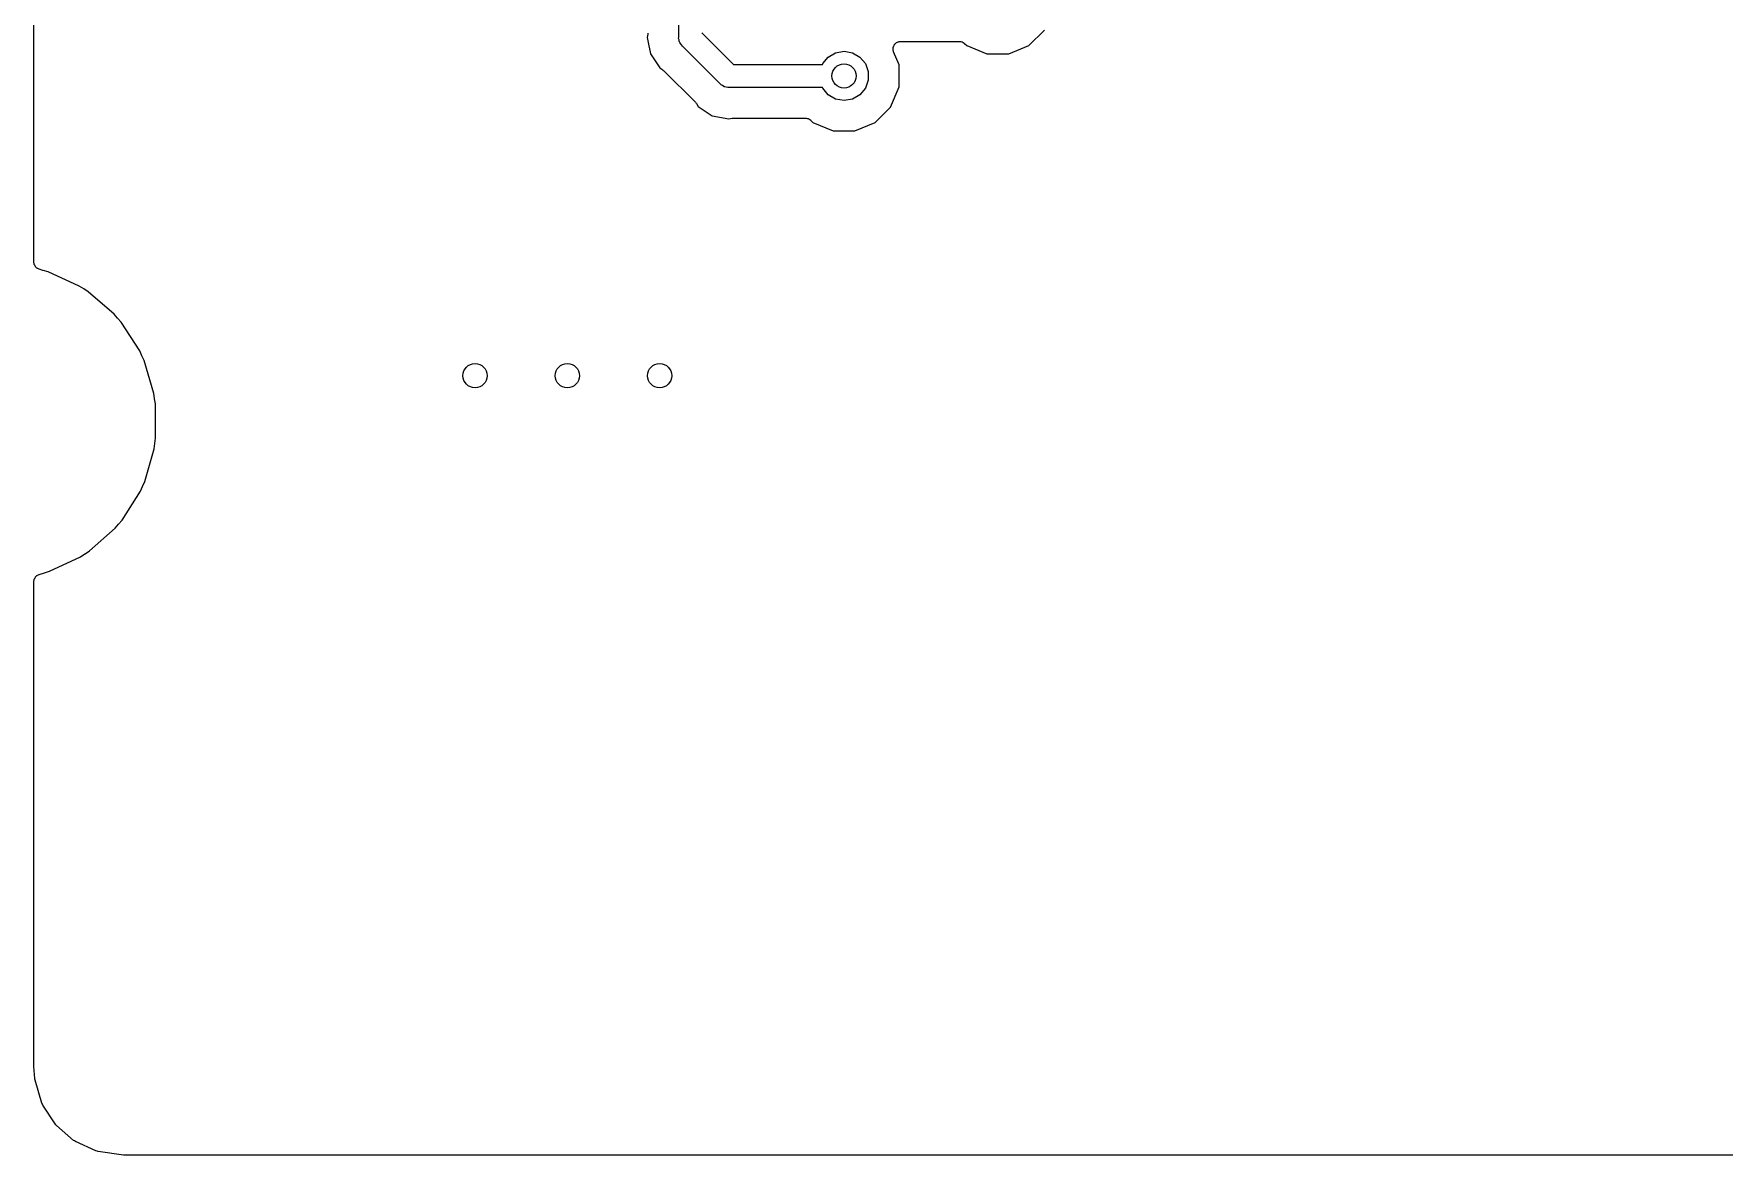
# Model space of a CAD drawing. Extents: x 40 to 164, y -163 to -60.
# Drawn here: x 39.95 to 67.88, y -163.25 to -144.72 of the extents above; entities that cross this region are included whole.
import ezdxf

# ---------------------------------------------------------------- set-up
doc = ezdxf.new("R2010")
doc.units = 0
doc.header["$MEASUREMENT"] = 0
doc.layers.add('BLACK', color=7, linetype='CONTINUOUS')

msp = doc.modelspace()

# ---------------------------------------------------------------- linework, layer by layer
at = {"layer": 'BLACK', "linetype": 'CONTINUOUS'}
for p, q in [((50.6095, -144.772), (50.6095, -139.725)), ((39.953, -148.487), (39.953, -140.36)), ((56.3943, -144.915), (56.6498, -144.659)), ((50.0991, -144.723), (50.0878, -144.78)), ((50.0878, -144.78), (50.0991, -144.837)), ((50.0993, -144.711), (50.0991, -144.723)), ((50.0991, -144.837), (50.0991, -144.837)), ((50.0991, -144.837), (50.142, -145.053)), ((50.6073, -144.797), (50.6095, -144.772)), ((50.6138, -144.821), (50.6073, -144.797)), ((50.6182, -144.846), (50.6138, -144.821)), ((50.6225, -144.854), (50.6182, -144.846)), ((50.6247, -144.862), (50.6225, -144.854)), ((50.6392, -144.882), (50.6247, -144.862)), ((50.6518, -144.904), (50.6392, -144.882)), ((50.6712, -144.921), (50.6518, -144.904)), ((51.2944, -145.544), (50.6712, -144.921)), ((50.9905, -144.701), (51.5139, -145.225)), ((54.1511, -144.948), (54.1539, -144.941)), ((54.1511, -144.962), (54.1511, -144.948)), ((54.1539, -144.941), (54.155, -144.932)), ((54.155, -144.932), (54.1614, -144.92)), ((54.1614, -144.92), (54.1662, -144.907)), ((54.1662, -144.907), (54.1715, -144.901)), ((54.1715, -144.901), (54.1754, -144.893)), ((54.1754, -144.893), (54.1856, -144.884)), ((54.1856, -144.884), (54.1945, -144.873)), ((54.1945, -144.873), (54.2018, -144.869)), ((54.2018, -144.869), (54.2079, -144.863)), ((54.2079, -144.863), (54.2207, -144.858)), ((54.2207, -144.858), (54.2327, -144.851)), ((54.2327, -144.851), (54.2409, -144.85)), ((54.2409, -144.85), (54.2487, -144.847)), ((54.2487, -144.847), (54.2625, -144.846)), ((54.2625, -144.846), (54.2762, -144.844)), ((54.2762, -144.844), (55.2418, -144.844)), ((55.2418, -144.844), (55.2473, -144.844)), ((55.2473, -144.844), (55.2529, -144.844)), ((55.2529, -144.844), (55.2689, -144.848)), ((55.2689, -144.848), (55.2852, -144.851)), ((55.2852, -144.851), (55.2901, -144.854)), ((55.2901, -144.854), (55.2955, -144.855)), ((55.2955, -144.855), (55.3091, -144.865)), ((55.3091, -144.865), (55.3234, -144.873)), ((55.3234, -144.873), (55.327, -144.877)), ((55.327, -144.877), (55.3316, -144.881)), ((55.3316, -144.881), (55.3657, -144.915)), ((55.3657, -144.915), (55.6994, -145.053)), ((56.0606, -145.053), (56.3943, -144.915)), ((50.142, -145.053), (50.2964, -145.284)), ((51.5139, -145.225), (52.9837, -145.225)), ((52.9837, -145.225), (52.9882, -145.212)), ((52.9882, -145.212), (53.0789, -145.104)), ((53.0789, -145.104), (53.2011, -145.033)), ((53.2011, -145.033), (53.34, -145.009)), ((53.34, -145.009), (53.4789, -145.033)), ((53.4789, -145.033), (53.6011, -145.104)), ((53.6011, -145.104), (53.6918, -145.212)), ((53.6918, -145.212), (53.74, -145.344)), ((54.1493, -144.976), (54.1511, -144.962)), ((54.1511, -144.984), (54.1493, -144.976)), ((54.1511, -144.993), (54.1511, -144.984)), ((54.1558, -145.006), (54.1511, -144.993)), ((54.1588, -145.019), (54.1558, -145.006)), ((54.248, -145.234), (54.1588, -145.019)), ((55.6994, -145.053), (56.0606, -145.053)), ((50.2964, -145.284), (50.3443, -145.316)), ((50.3443, -145.316), (50.3534, -145.324)), ((50.3534, -145.324), (50.3636, -145.331)), ((50.3636, -145.331), (50.8836, -145.851)), ((53.74, -145.486), (53.6918, -145.618)), ((53.74, -145.344), (53.74, -145.486)), ((54.248, -145.596), (54.248, -145.234)), ((51.3107, -145.563), (51.2944, -145.544)), ((51.3326, -145.576), (51.3107, -145.563)), ((51.3532, -145.59), (51.3326, -145.576)), ((51.3615, -145.593), (51.3532, -145.59)), ((51.3688, -145.597), (51.3615, -145.593)), ((51.3937, -145.601), (51.3688, -145.597)), ((51.4181, -145.608), (51.3937, -145.601)), ((51.4433, -145.606), (51.4181, -145.608)), ((52.9837, -145.606), (51.4433, -145.606)), ((52.9882, -145.618), (52.9837, -145.606)), ((53.0789, -145.726), (52.9882, -145.618)), ((53.2011, -145.797), (53.0789, -145.726)), ((53.6011, -145.726), (53.4789, -145.797)), ((53.6918, -145.618), (53.6011, -145.726)), ((54.1098, -145.929), (54.248, -145.596)), ((50.8836, -145.851), (50.8908, -145.862)), ((50.8908, -145.862), (50.8994, -145.871)), ((50.8994, -145.871), (50.9314, -145.919)), ((50.9314, -145.919), (50.9793, -145.951)), ((50.9793, -145.951), (50.9793, -145.951)), ((50.9793, -145.951), (51.1625, -146.073)), ((53.34, -145.821), (53.2011, -145.797)), ((53.4789, -145.797), (53.34, -145.821)), ((53.8543, -146.185), (54.1098, -145.929)), ((51.1625, -146.073), (51.435, -146.127)), ((51.435, -146.127), (51.4915, -146.116)), ((51.4915, -146.116), (51.504, -146.116)), ((51.504, -146.116), (51.5163, -146.113)), ((51.5163, -146.113), (52.7018, -146.113)), ((52.7018, -146.113), (52.7073, -146.114)), ((52.7073, -146.114), (52.7129, -146.114)), ((52.7129, -146.114), (52.7289, -146.118)), ((52.7289, -146.118), (52.7452, -146.121)), ((52.7452, -146.121), (52.7501, -146.124)), ((52.7501, -146.124), (52.7555, -146.125)), ((52.7555, -146.125), (52.7691, -146.135)), ((52.7691, -146.135), (52.7834, -146.143)), ((52.7834, -146.143), (52.787, -146.147)), ((52.787, -146.147), (52.7916, -146.151)), ((52.7916, -146.151), (52.8257, -146.185)), ((52.8257, -146.185), (53.1594, -146.323)), ((53.1594, -146.323), (53.5206, -146.323)), ((53.5206, -146.323), (53.8543, -146.185)), ((39.9555, -148.502), (39.953, -148.487)), ((39.9563, -148.516), (39.9555, -148.502)), ((39.9593, -148.523), (39.9563, -148.516)), ((39.9607, -148.531), (39.9593, -148.523)), ((39.9679, -148.543), (39.9607, -148.531)), ((39.9735, -148.557), (39.9679, -148.543)), ((39.9788, -148.562), (39.9735, -148.557)), ((39.9827, -148.569), (39.9788, -148.562)), ((39.9937, -148.578), (39.9827, -148.569)), ((40.0036, -148.589), (39.9937, -148.578)), ((40.0105, -148.592), (40.0036, -148.589)), ((40.0165, -148.597), (40.0105, -148.592)), ((40.03, -148.602), (40.0165, -148.597)), ((40.0429, -148.609), (40.03, -148.602)), ((40.1046, -148.628), (40.0429, -148.609)), ((40.1053, -148.628), (40.1046, -148.628)), ((40.106, -148.628), (40.1053, -148.628)), ((40.1899, -148.653), (40.106, -148.628)), ((40.7047, -148.887), (40.1899, -148.653)), ((40.7773, -148.934), (40.7047, -148.887)), ((40.7781, -148.935), (40.7773, -148.934)), ((40.7786, -148.935), (40.7781, -148.935)), ((40.8522, -148.982), (40.7786, -148.935)), ((41.2807, -149.352), (40.8522, -148.982)), ((41.337, -149.418), (41.2807, -149.352)), ((41.3376, -149.418), (41.337, -149.418)), ((41.338, -149.419), (41.3376, -149.418)), ((41.3954, -149.485), (41.338, -149.419)), ((41.703, -149.959), (41.3954, -149.485)), ((41.7385, -150.039), (41.703, -149.959)), ((41.7389, -150.039), (41.7385, -150.039)), ((41.7391, -150.04), (41.7389, -150.039)), ((41.7758, -150.119), (41.7391, -150.04)), ((41.9378, -150.661), (41.7758, -150.119)), ((41.9496, -150.747), (41.9378, -150.661)), ((41.9498, -150.748), (41.9496, -150.747)), ((41.9498, -150.749), (41.9498, -150.748)), ((41.9627, -150.835), (41.9498, -150.749)), ((41.9662, -151.401), (41.9627, -150.835)), ((41.7858, -152.118), (41.9413, -151.575)), ((41.9413, -151.575), (41.9531, -151.488)), ((41.9531, -151.488), (41.9534, -151.487)), ((41.9533, -151.487), (41.9662, -151.401)), ((41.9534, -151.487), (41.9533, -151.487)), ((41.7131, -152.278), (41.7488, -152.199)), ((41.7488, -152.199), (41.7492, -152.198)), ((41.7492, -152.198), (41.7494, -152.197)), ((41.7494, -152.197), (41.7858, -152.118)), ((41.4113, -152.757), (41.7131, -152.278)), ((41.3542, -152.822), (41.4113, -152.757)), ((40.8727, -153.264), (41.2966, -152.89)), ((41.2966, -152.89), (41.3532, -152.823)), ((41.3532, -152.823), (41.3538, -152.823)), ((41.3538, -152.823), (41.3542, -152.822)), ((40.7252, -153.36), (40.7982, -153.312)), ((40.7982, -153.312), (40.7989, -153.312)), ((40.7989, -153.312), (40.7995, -153.311)), ((40.7995, -153.311), (40.8727, -153.264)), ((40.1299, -153.625), (40.2132, -153.6)), ((40.2132, -153.6), (40.7252, -153.36)), ((39.953, -153.773), (39.9555, -153.759)), ((39.953, -161.772), (39.953, -153.773)), ((39.9555, -153.759), (39.9563, -153.744)), ((39.9563, -153.744), (39.9593, -153.737)), ((39.9593, -153.737), (39.9607, -153.729)), ((39.9607, -153.729), (39.9679, -153.717)), ((39.9679, -153.717), (39.9735, -153.704)), ((39.9735, -153.704), (39.9788, -153.698)), ((39.9788, -153.698), (39.9827, -153.691)), ((39.9827, -153.691), (39.9937, -153.682)), ((39.9937, -153.682), (40.0036, -153.671)), ((40.0036, -153.671), (40.0105, -153.668)), ((40.0105, -153.668), (40.0165, -153.663)), ((40.0165, -153.663), (40.03, -153.658)), ((40.03, -153.658), (40.0429, -153.651)), ((40.0429, -153.651), (40.1284, -153.625)), ((40.1284, -153.625), (40.1292, -153.625)), ((40.1292, -153.625), (40.1299, -153.625)), ((39.9538, -161.776), (39.953, -161.772)), ((39.9533, -161.781), (39.9538, -161.776)), ((39.968, -161.978), (39.9533, -161.781)), ((39.9714, -161.992), (39.968, -161.978)), ((39.973, -162.005), (39.9714, -161.992)), ((40.0868, -162.386), (39.973, -162.005)), ((40.0949, -162.402), (40.0868, -162.386)), ((40.1019, -162.419), (40.0949, -162.402)), ((40.3047, -162.731), (40.1019, -162.419)), ((40.317, -162.745), (40.3047, -162.731)), ((40.3283, -162.758), (40.317, -162.745)), ((40.6107, -163.002), (40.3283, -162.758)), ((40.6262, -163.011), (40.6107, -163.002)), ((40.6411, -163.021), (40.6262, -163.011)), ((40.9804, -163.176), (40.6411, -163.021)), ((40.9979, -163.18), (40.9804, -163.176)), ((41.015, -163.186), (40.9979, -163.18)), ((41.4346, -163.246), (41.015, -163.186)), ((41.4436, -163.245), (41.4346, -163.246)), ((41.4526, -163.247), (41.4436, -163.245)), ((161.772, -163.247), (41.4526, -163.247))]:
    msp.add_line(p, q, dxfattribs=at)
at = {"layer": 'BLACK'}
for centre in [(53.34, -145.415), (47.244, -150.368), (48.768, -150.368), (50.292, -150.368)]:
    msp.add_circle(centre, 0.2, dxfattribs=at)

doc.saveas('drawing.dxf')
